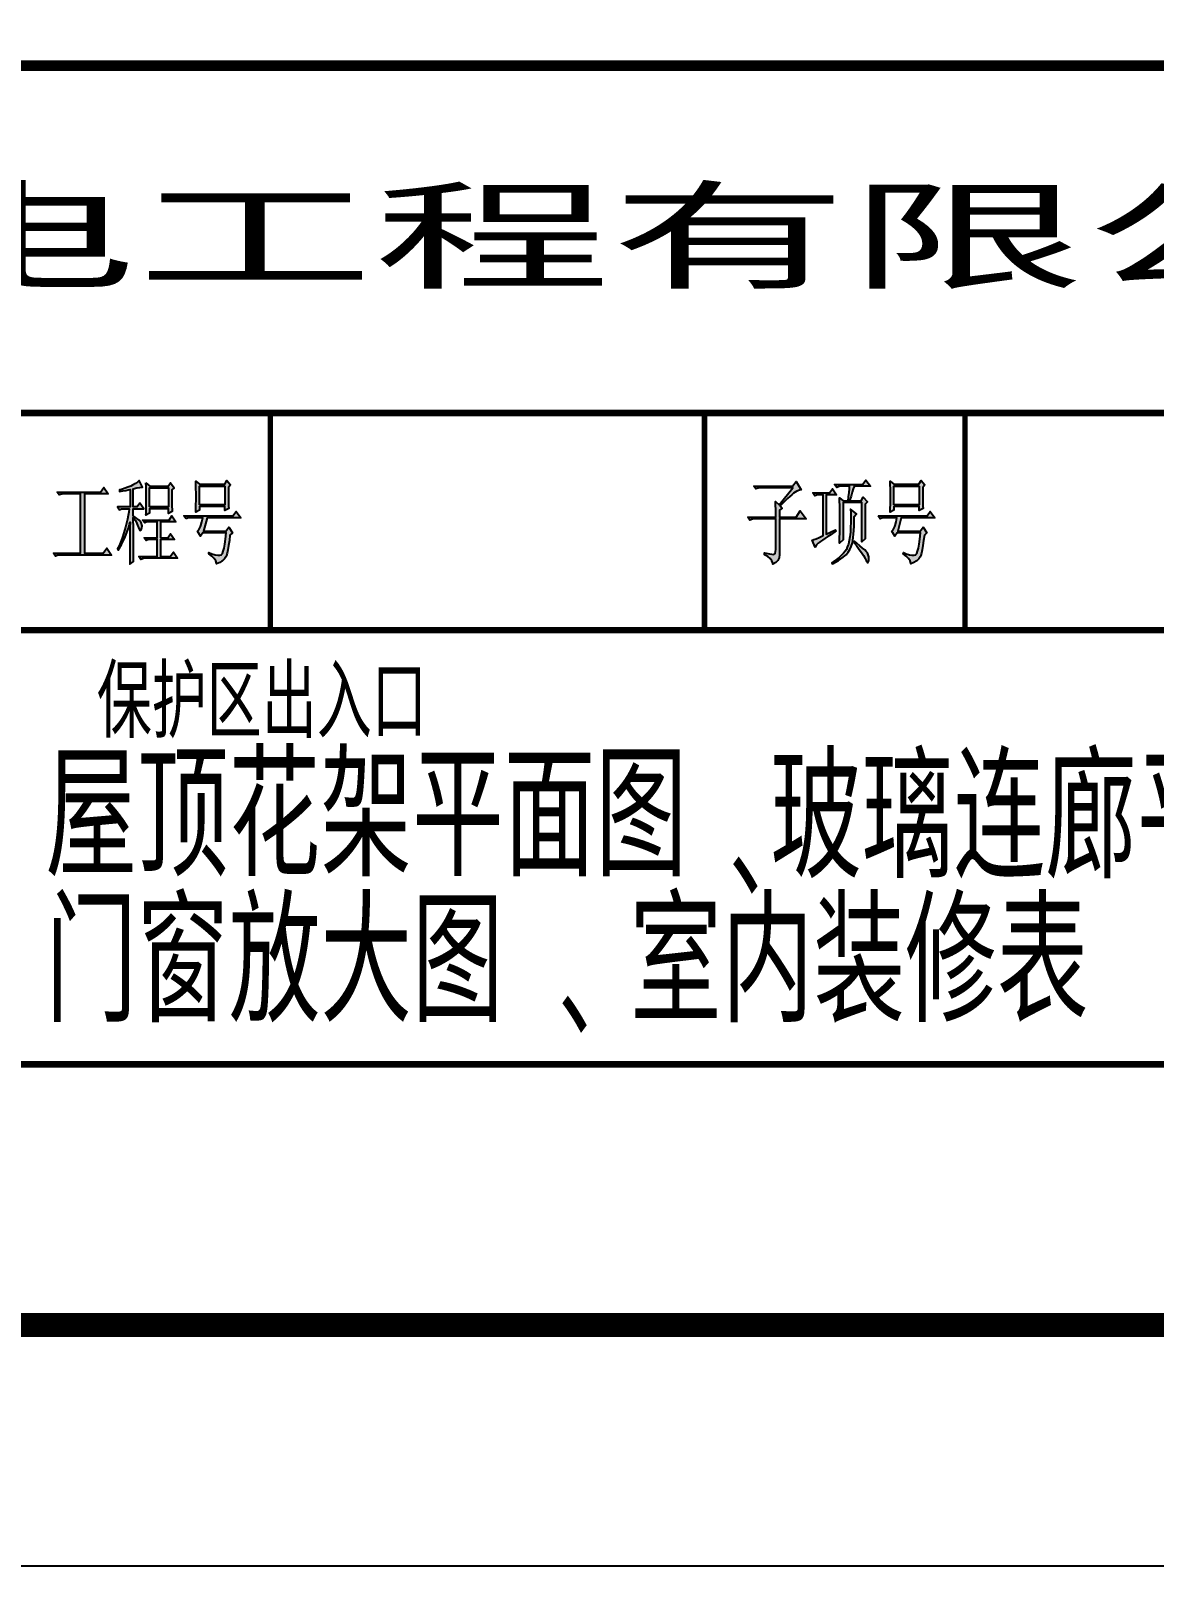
# Model space of a CAD drawing. Extents: x 535358 to 858566, y -185481 to -98609.
# Drawn here: x 697059 to 701716, y -162258 to -155894 of the extents above; entities that cross this region are included whole.
import ezdxf

# ---------------------------------------------------------------- set-up
doc = ezdxf.new("R2010")
doc.units = 0
doc.header["$LTSCALE"] = 1000
doc.header["$MEASUREMENT"] = 0
for name, color, linetype in [('1', 3, 'CONTINUOUS'), ('PUB_TEXT', 7, 'CONTINUOUS'), ('PUB_TITLE', 4, 'CONTINUOUS')]:
    doc.layers.add(name, color=color, linetype=linetype)
doc.styles.add('-华文新魏', font='SIMKAI.TTF', dxfattribs={"width": 1.5})
doc.styles.add('_OCHINESE', font='simplex.shx', dxfattribs={"bigfont": 'OCHINESE.shx'})
doc.styles.add('OCHINESE', font='TXT', dxfattribs={"width": 0.7, "height": 200, "bigfont": 'OCHINESE'})

msp = doc.modelspace()

# ---------------------------------------------------------------- hatches: boundary and pattern name
at = {"layer": '1'}
h = msp.add_hatch(color=256, dxfattribs=at)
h.paths.add_polyline_path([(697281.4, -157813.7), (697380, -157813.7), (697361.2, -157786.8), (697347.6, -157806), (697168.3, -157806), (697176.4, -157818), (697187.1, -157814.6), (697197.8, -157813.7), (697265.6, -157813.7), (697265.6, -158059.6), (697153.4, -158059.6), (697161.9, -158071.5), (697172.1, -158068.1), (697182.8, -158067.3), (697393.7, -158067.3), (697373.6, -158038.7), (697359.1, -158059.6), (697281.4, -158059.6)])
h.paths.add_polyline_path([(697484.2, -157948.2), (697483.8, -157923), (697483.8, -157911), (697492.3, -157923.4), (697498.7, -157936.2), (697503.8, -157949.5), (697505.1, -157953.3), (697510.7, -157965.7), (697516.6, -157961.8), (697517.5, -157959.3), (697520, -157945.2), (697516.2, -157931.5), (697515.4, -157930.7), (697508.5, -157923), (697499.1, -157915.3), (697487.2, -157907.2), (697483.8, -157905.1), (697483.8, -157875.2), (697528.2, -157875.2), (697511.1, -157851.3), (697499.6, -157867.5), (697483.8, -157867.5), (697483.8, -157792.8), (697499.1, -157788.9), (697510.7, -157786.4), (697519.2, -157785.1), (697521.8, -157785.1), (697508.1, -157758.2), (697501.7, -157764.6), (697492.3, -157771), (697479.9, -157777.8), (697473.5, -157780.8), (697461.1, -157786), (697450, -157790.2), (697439.4, -157793.6), (697429.5, -157796.2), (697426.1, -157797.1), (697426.1, -157803), (697440.6, -157800.9), (697452.6, -157799.2), (697462.8, -157797.1), (697470.5, -157795.8), (697470.5, -157867.5), (697418, -157867.5), (697426.1, -157879.9), (697435.5, -157875.2), (697467.1, -157875.2), (697465.4, -157888.8), (697462.8, -157903.4), (697459.4, -157918.7), (697455.6, -157934.5), (697451.3, -157951.6), (697447.5, -157965.2), (697443.2, -157979.3), (697438.5, -157993.4), (697433, -158007.5), (697427.4, -158022), (697421.4, -158036.5), (697418.9, -158041.7), (697421, -158046.4), (697434.7, -158023.3), (697441.1, -158010.9), (697447.1, -157997.7), (697452.6, -157984), (697458.1, -157969.9), (697463.3, -157955), (697468, -157939.6), (697470.5, -157930.7), (697470.1, -157951.6), (697470.1, -158056.6), (697469.7, -158070.3), (697469.7, -158083.1), (697469.2, -158095), (697469.2, -158104.8), (697485, -158094.2), (697485, -158088.6), (697484.6, -158080.9), (697484.6, -158059.6), (697484.2, -158045.9)])
h.paths.add_polyline_path([(697643.4, -157797.1), (697652.8, -157788.1), (697638.3, -157767.2), (697628.9, -157780.8), (697552.1, -157780.8), (697536.3, -157767.2), (697536.7, -157783), (697536.7, -157783), (697537.1, -157799.2), (697537.5, -157815), (697537.5, -157849.1), (697537.1, -157865.4), (697537.1, -157881.2), (697536.7, -157896.9), (697536.3, -157902.1), (697551.2, -157893.1), (697551.2, -157875.2), (697629.8, -157875.2), (697629.8, -157894.8), (697644.3, -157887.1), (697644.3, -157878.2), (697643.8, -157866.2), (697643.8, -157851.3), (697643.4, -157832.9)])
h.paths.add_polyline_path([(697551.2, -157788.1), (697629.8, -157788.1), (697629.8, -157867.5), (697551.2, -157867.5)], flags=16)
h.paths.add_polyline_path([(697596, -157929), (697660.1, -157929), (697643.4, -157905.1), (697631.9, -157921.7), (697522.6, -157921.7), (697531.1, -157933.7), (697540.5, -157929), (697582.4, -157929), (697582.4, -157995.1), (697529, -157995.1), (697537.5, -158007.1), (697546.9, -158002.8), (697582.4, -158002.8), (697582.4, -158073.3), (697507.2, -158073.3), (697515.4, -158085.2), (697526, -158081.8), (697536.3, -158080.5), (697667.7, -158080.5), (697649.8, -158055.3), (697637, -158073.3), (697596, -158073.3), (697596, -158002.8), (697654.9, -158002.8), (697638.3, -157978.5), (697626.8, -157995.1), (697596, -157995.1)])
h.paths.add_polyline_path([(697878.6, -157837.6), (697878.6, -157786.8), (697886.7, -157776.1), (697872.2, -157758.2), (697862.8, -157773.2), (697758.7, -157773.2), (697743.3, -157761.2), (697743.7, -157776.6), (697743.7, -157792.4), (697744.2, -157808.6), (697744.2, -157841), (697743.7, -157857.2), (697743.7, -157873), (697743.3, -157888), (697743.3, -157888.8), (697758.7, -157881.2), (697758.7, -157866.2), (697863.7, -157866.2), (697863.7, -157882.9), (697879.5, -157873.5), (697879.1, -157864.9), (697879.1, -157853)])
h.paths.add_polyline_path([(697758.7, -157780.8), (697863.7, -157780.8), (697863.7, -157858.5), (697758.7, -157858.5)], flags=16)
h.paths.add_polyline_path([(697789.4, -157912.7), (697929, -157912.7), (697909.8, -157885.8), (697896.1, -157905.1), (697693.8, -157905.1), (697702.3, -157917), (697711.7, -157912.7), (697771.5, -157912.7), (697768.1, -157929.8), (697764.2, -157944.3), (697762.9, -157948.6), (697756.1, -157961.8), (697750.6, -157968.2), (697762.9, -157989.2), (697772.3, -157975.5), (697868.8, -157975.5), (697866.2, -158000.7), (697863.3, -158021.6), (697860.3, -158038.2), (697856.9, -158051.5), (697853.4, -158060), (697849.9, -158065.3), (697842.8, -158067.7), (697833.8, -158067.7), (697822.7, -158065.6), (697809.5, -158061.3), (697797.5, -158056.6), (697796.7, -158062.6), (697809.5, -158071.5), (697819.3, -158080.9), (697825.7, -158090.8), (697828.7, -158101), (697829.1, -158103.1), (697841.9, -158098), (697851.3, -158092.9), (697853.4, -158091.2), (697862, -158083.1), (697868, -158074.5), (697870.5, -158068.6), (697873.1, -158058.7), (697876.1, -158045.5), (697879.1, -158028), (697882, -158007.1), (697884.6, -157984.5), (697895.3, -157974.2), (697879.5, -157951.6), (697868, -157968.2), (697774.5, -157968.2)])
h = msp.add_hatch(color=256, dxfattribs=at)
h.paths.add_polyline_path([(700162.4, -158064.7), (700162.4, -157917), (700272.6, -157917), (700248.3, -157884.1), (700231.6, -157909.8), (700162.4, -157909.8), (700162.4, -157881.2), (700174, -157872.2), (700164.6, -157863.2), (700175.7, -157852.1), (700185.9, -157842.3), (700195.7, -157832.9), (700204.7, -157824.8), (700213.2, -157817.5), (700220.9, -157810.7), (700234.2, -157801.8), (700244.8, -157797.5), (700252.5, -157797.1), (700231.6, -157762.5), (700216.7, -157780.8), (700055.3, -157780.8), (700063.8, -157792.8), (700074.1, -157789.4), (700084.8, -157788.1), (700217.9, -157788.1), (700160.3, -157858.5), (700145.4, -157845.3), (700146.7, -157892.7), (700146.7, -157909.8), (700031, -157909.8), (700039.5, -157921.7), (700050.2, -157918.3), (700060.4, -157917), (700146.7, -157917), (700146.7, -158044.6), (700144.1, -158060.4), (700138.1, -158064.3), (700130.9, -158063.4), (700120.6, -158062.2), (700107, -158059.6), (700100.6, -158058.3), (700100.6, -158065.6), (700113.8, -158072.8), (700124, -158080.9), (700130.9, -158090.3), (700134.7, -158100.1), (700135.1, -158104.8), (700146.7, -158098), (700155.2, -158089), (700160.3, -158077.9)])
h.paths.add_polyline_path([(700425.8, -157849.6), (700503.1, -157849.6), (700503.1, -158011.8), (700518, -157999.8), (700517.6, -157983.2), (700516.8, -157951.6), (700516.8, -157855.5), (700526.6, -157846.6), (700509.5, -157827.4), (700500.1, -157842.3), (700452.7, -157842.3), (700458.7, -157822.7), (700463.8, -157806.4), (700468.1, -157793.2), (700471.5, -157783), (700471.9, -157782.1), (700539, -157782.1), (700520.2, -157756.5), (700506.5, -157774.9), (700390.8, -157774.9), (700399.4, -157786.8), (700410, -157783.4), (700420.3, -157782.1), (700452.7, -157782.1), (700451.9, -157793.2), (700450.6, -157807.7), (700448.5, -157825.7), (700446.8, -157842.3), (700426.7, -157842.3), (700410.9, -157830.4), (700411.3, -157845.3), (700411.7, -157860.7), (700411.7, -157892.7), (700412.2, -157909.3), (700412.2, -157943.9), (700411.7, -157961.4), (700411.7, -157977.6), (700411.3, -157993), (700411.3, -158007.5), (700410.9, -158017.8), (700425.8, -158004.1)])
h.paths.add_polyline_path([(700375.9, -157981.5), (700391.7, -157971.2), (700396.4, -157968.2), (700394.2, -157962.3), (700356.3, -157980.2), (700356.3, -157816.7), (700398.5, -157816.7), (700381.4, -157792.8), (700369.1, -157809), (700300.8, -157809), (700309.3, -157821), (700319.5, -157817.5), (700330.2, -157816.7), (700342.6, -157816.7), (700342.6, -157986.2), (700326.4, -157993.9), (700314, -157999.4), (700304.6, -158003.2), (700298.6, -158005.4), (700297.8, -158005.8), (700310.2, -158034), (700315.7, -158024.6), (700323, -158017.8), (700326.8, -158014.8), (700332.8, -158010.5), (700340.5, -158004.9), (700350.3, -157998.1), (700362.2, -157990.4)])
h.paths.add_polyline_path([(700464.7, -158016), (700466.4, -158006.7), (700468.1, -157994.7), (700469.4, -157981), (700470.7, -157964.8), (700471.1, -157946.9), (700471.5, -157927.3), (700471.9, -157906.8), (700481.3, -157896.1), (700457, -157876.5), (700457.4, -157893.5), (700457.4, -157926), (700456.6, -157957.6), (700456.1, -157972.5), (700454.4, -157990.9), (700451.4, -158007.1), (700448, -158021.6), (700443.3, -158034.4), (700439.5, -158043.4), (700433.9, -158051.5), (700427.5, -158059.6), (700419.4, -158068.1), (700409.6, -158076.7), (700398.5, -158085.2), (700386.1, -158093.7), (700378.5, -158098.9), (700381.4, -158103.1), (700394.7, -158096.3), (700406.2, -158089.5), (700416.4, -158082.6), (700425.8, -158076.2), (700433.9, -158069.4), (700438.2, -158065.6), (700446.8, -158055.7), (700453.6, -158044.2), (700459.6, -158031)])
h.paths.add_polyline_path([(700506.5, -158037.8), (700495.8, -158028.9), (700482.6, -158018.2), (700472.8, -158010.1), (700470.7, -158014.8), (700480.9, -158028), (700489.9, -158039.5), (700497.1, -158049.3), (700502.2, -158056.6), (700509.9, -158069), (700516.8, -158081.4), (700521, -158089.5), (700527.9, -158098.9), (700532.5, -158089.9), (700533, -158074.5), (700528.3, -158061.3), (700526.6, -158058.3), (700521.9, -158052.8), (700515.5, -158045.9)])
h.paths.add_polyline_path([(700756.2, -157837.6), (700756.2, -157786.8), (700764.4, -157776.1), (700749.8, -157758.2), (700740.4, -157773.2), (700636.7, -157773.2), (700620.9, -157761.2), (700621.3, -157776.6), (700621.8, -157792.4), (700621.8, -157857.2), (700621.3, -157873), (700620.9, -157888), (700620.9, -157888.8), (700636.7, -157881.2), (700636.7, -157866.2), (700741.3, -157866.2), (700741.3, -157882.9), (700757.1, -157873.5), (700756.7, -157864.9), (700756.7, -157853)])
h.paths.add_polyline_path([(700636.7, -157780.8), (700741.3, -157780.8), (700741.3, -157858.5), (700636.7, -157858.5)], flags=16)
h.paths.add_polyline_path([(700667, -157912.7), (700806.6, -157912.7), (700787.4, -157885.8), (700774.2, -157905.1), (700571.4, -157905.1), (700579.9, -157917), (700589.3, -157912.7), (700649.1, -157912.7), (700645.7, -157929.8), (700642.3, -157944.3), (700640.6, -157948.6), (700633.7, -157961.8), (700628.2, -157968.2), (700640.6, -157989.2), (700650.4, -157975.5), (700746.9, -157975.5), (700743.9, -158000.7), (700740.9, -158021.6), (700737.9, -158038.2), (700734.5, -158051.5), (700731.1, -158060), (700727.6, -158065.1), (700726.8, -158065.6), (700720.4, -158067.7), (700711.4, -158067.7), (700700.7, -158065.6), (700687.1, -158061.3), (700675.6, -158056.6), (700674.3, -158062.6), (700687.1, -158071.5), (700696.9, -158080.9), (700703.3, -158090.8), (700706.7, -158101), (700706.7, -158103.1), (700719.5, -158098), (700728.9, -158092.9), (700731.1, -158091.2), (700739.6, -158083.1), (700745.6, -158074.5), (700748.1, -158068.6), (700750.7, -158058.7), (700753.7, -158045.5), (700756.7, -158028), (700759.7, -158007.1), (700762.6, -157984.5), (700772.9, -157974.2), (700757.1, -157951.6), (700745.6, -157968.2), (700652.1, -157968.2)])

# ---------------------------------------------------------------- linework, layer by layer
at = {"layer": '1', "const_width": 45}
msp.add_lwpolyline([(691571.5, -156038.8), (707771.5, -156038.8), (707771.5, -161258.4), (691571.5, -161258.4)], close=True, dxfattribs=at)
at = {"layer": '1'}
for points, const_width in [([(691571.5, -157478.4), (707771.5, -157478.4)], 27), ([(698051.5, -157478.4), (698051.5, -158378.4)], 22.5), ([(699851.5, -157478.4), (699851.5, -158378.4)], 22.5), ([(700931.5, -157478.4), (700931.5, -158378.4)], 22.5), ([(696971.5, -158378.4), (707771.5, -158378.4)], 27), ([(696957.5, -160178.2), (705042, -160178.2)], 27)]:
    msp.add_lwpolyline(points, dxfattribs=dict(at, const_width=const_width))
for points in [[(697503.8, -157949.5), (697505.1, -157953.3), (697510.7, -157965.7), (697516.6, -157961.8), (697517.5, -157959.3), (697520, -157945.2), (697516.2, -157931.5), (697515.4, -157930.7), (697508.5, -157923), (697499.1, -157915.3), (697487.2, -157907.2), (697483.8, -157905.1), (697483.8, -157875.2), (697528.2, -157875.2), (697511.1, -157851.3), (697499.6, -157867.5), (697483.8, -157867.5), (697483.8, -157792.8), (697499.1, -157788.9), (697510.7, -157786.4), (697519.2, -157785.1), (697521.8, -157785.1), (697508.1, -157758.2), (697501.7, -157764.6), (697492.3, -157771), (697479.9, -157777.8), (697473.5, -157780.8), (697461.1, -157786), (697450, -157790.2), (697439.4, -157793.6), (697429.5, -157796.2), (697426.1, -157797.1), (697426.1, -157803), (697440.6, -157800.9), (697452.6, -157799.2), (697462.8, -157797.1), (697470.5, -157795.8), (697470.5, -157867.5), (697418, -157867.5), (697426.1, -157879.9), (697435.5, -157875.2), (697467.1, -157875.2), (697465.4, -157888.8), (697462.8, -157903.4), (697459.4, -157918.7), (697455.6, -157934.5), (697451.3, -157951.6), (697447.5, -157965.2), (697443.2, -157979.3), (697438.5, -157993.4), (697433, -158007.5), (697427.4, -158022), (697421.4, -158036.5), (697418.9, -158041.7), (697421, -158046.4), (697434.7, -158023.3), (697441.1, -158010.9), (697447.1, -157997.7), (697452.6, -157984), (697458.1, -157969.9), (697463.3, -157955), (697468, -157939.6), (697470.5, -157930.7), (697470.1, -157951.6), (697470.1, -158056.6), (697469.7, -158070.3), (697469.7, -158083.1), (697469.2, -158095), (697469.2, -158104.8), (697485, -158094.2), (697485, -158088.6), (697484.6, -158080.9), (697484.6, -158059.6), (697484.2, -158045.9), (697484.2, -157948.2), (697483.8, -157923), (697483.8, -157911), (697492.3, -157923.4), (697498.7, -157936.2)], [(697758.7, -157773.2), (697862.8, -157773.2), (697872.2, -157758.2), (697886.7, -157776.1), (697878.6, -157786.8), (697878.6, -157837.6), (697879.1, -157853), (697879.1, -157864.9), (697879.5, -157873.5), (697863.7, -157882.9), (697863.7, -157866.2), (697758.7, -157866.2), (697758.7, -157881.2), (697743.3, -157888.8), (697743.3, -157888), (697743.7, -157873), (697743.7, -157857.2), (697744.2, -157841), (697744.2, -157808.6), (697743.7, -157792.4), (697743.7, -157776.6), (697743.3, -157761.2)], [(697758.7, -157858.5), (697758.7, -157780.8), (697863.7, -157780.8), (697863.7, -157858.5)], [(700220.9, -157810.7), (700213.2, -157817.5), (700204.7, -157824.8), (700195.7, -157832.9), (700185.9, -157842.3), (700175.7, -157852.1), (700164.6, -157863.2), (700174, -157872.2), (700162.4, -157881.2), (700162.4, -157909.8), (700231.6, -157909.8), (700248.3, -157884.1), (700272.6, -157917), (700162.4, -157917), (700162.4, -158064.7), (700160.3, -158077.9), (700155.2, -158089), (700146.7, -158098), (700135.1, -158104.8), (700134.7, -158100.1), (700130.9, -158090.3), (700124, -158080.9), (700113.8, -158072.8), (700100.6, -158065.6), (700100.6, -158058.3), (700107, -158059.6), (700120.6, -158062.2), (700130.9, -158063.4), (700138.1, -158064.3), (700144.1, -158060.4), (700146.7, -158044.6), (700146.7, -157917), (700060.4, -157917), (700050.2, -157918.3), (700039.5, -157921.7), (700031, -157909.8), (700146.7, -157909.8), (700146.7, -157892.7), (700145.4, -157845.3), (700160.3, -157858.5), (700217.9, -157788.1), (700084.8, -157788.1), (700074.1, -157789.4), (700063.8, -157792.8), (700055.3, -157780.8), (700216.7, -157780.8), (700231.6, -157762.5), (700252.5, -157797.1), (700244.8, -157797.5), (700234.2, -157801.8)], [(700411.3, -157993), (700411.7, -157977.6), (700411.7, -157961.4), (700412.2, -157943.9), (700412.2, -157909.3), (700411.7, -157892.7), (700411.7, -157860.7), (700411.3, -157845.3), (700410.9, -157830.4), (700426.7, -157842.3), (700446.8, -157842.3), (700448.5, -157825.7), (700450.6, -157807.7), (700451.9, -157793.2), (700452.7, -157782.1), (700420.3, -157782.1), (700410, -157783.4), (700399.4, -157786.8), (700390.8, -157774.9), (700506.5, -157774.9), (700520.2, -157756.5), (700539, -157782.1), (700471.9, -157782.1), (700471.5, -157783), (700468.1, -157793.2), (700463.8, -157806.4), (700458.7, -157822.7), (700452.7, -157842.3), (700500.1, -157842.3), (700509.5, -157827.4), (700526.6, -157846.6), (700516.8, -157855.5), (700516.8, -157951.6), (700517.6, -157983.2), (700518, -157999.8), (700503.1, -158011.8), (700503.1, -157849.6), (700425.8, -157849.6), (700425.8, -158004.1), (700410.9, -158017.8), (700411.3, -158007.5)], [(700740.4, -157773.2), (700749.8, -157758.2), (700764.4, -157776.1), (700756.2, -157786.8), (700756.2, -157837.6), (700756.7, -157853), (700756.7, -157864.9), (700757.1, -157873.5), (700741.3, -157882.9), (700741.3, -157866.2), (700636.7, -157866.2), (700636.7, -157881.2), (700620.9, -157888.8), (700620.9, -157888), (700621.3, -157873), (700621.8, -157857.2), (700621.8, -157792.4), (700621.3, -157776.6), (700620.9, -157761.2), (700636.7, -157773.2)], [(700636.7, -157858.5), (700636.7, -157780.8), (700741.3, -157780.8), (700741.3, -157858.5)], [(697182.8, -158067.3), (697172.1, -158068.1), (697161.9, -158071.5), (697153.4, -158059.6), (697265.6, -158059.6), (697265.6, -157813.7), (697197.8, -157813.7), (697187.1, -157814.6), (697176.4, -157818), (697168.3, -157806), (697347.6, -157806), (697361.2, -157786.8), (697380, -157813.7), (697281.4, -157813.7), (697281.4, -158059.6), (697359.1, -158059.6), (697373.6, -158038.7), (697393.7, -158067.3)], [(697551.2, -157867.5), (697551.2, -157788.1), (697629.8, -157788.1), (697629.8, -157867.5)], [(700323, -158017.8), (700315.7, -158024.6), (700310.2, -158034), (700297.8, -158005.8), (700298.6, -158005.4), (700304.6, -158003.2), (700314, -157999.4), (700326.4, -157993.9), (700342.6, -157986.2), (700342.6, -157816.7), (700330.2, -157816.7), (700319.5, -157817.5), (700309.3, -157821), (700300.8, -157809), (700369.1, -157809), (700381.4, -157792.8), (700398.5, -157816.7), (700356.3, -157816.7), (700356.3, -157980.2), (700394.2, -157962.3), (700396.4, -157968.2), (700391.7, -157971.2), (700375.9, -157981.5), (700362.2, -157990.4), (700350.3, -157998.1), (700340.5, -158004.9), (700332.8, -158010.5), (700326.8, -158014.8)], [(697596, -157995.1), (697626.8, -157995.1), (697638.3, -157978.5), (697654.9, -158002.8), (697596, -158002.8), (697596, -158073.3), (697637, -158073.3), (697649.8, -158055.3), (697667.7, -158080.5), (697536.3, -158080.5), (697526, -158081.8), (697515.4, -158085.2), (697507.2, -158073.3), (697582.4, -158073.3), (697582.4, -158002.8), (697546.9, -158002.8), (697537.5, -158007.1), (697529, -157995.1), (697582.4, -157995.1), (697582.4, -157929), (697540.5, -157929), (697531.1, -157933.7), (697522.6, -157921.7), (697631.9, -157921.7), (697643.4, -157905.1), (697660.1, -157929), (697596, -157929)], [(697702.3, -157917), (697693.8, -157905.1), (697896.1, -157905.1), (697909.8, -157885.8), (697929, -157912.7), (697789.4, -157912.7), (697774.5, -157968.2), (697868, -157968.2), (697879.5, -157951.6), (697895.3, -157974.2), (697884.6, -157984.5), (697882, -158007.1), (697879.1, -158028), (697876.1, -158045.5), (697873.1, -158058.7), (697870.5, -158068.6), (697868, -158074.5), (697862, -158083.1), (697853.4, -158091.2), (697851.3, -158092.9), (697841.9, -158098), (697829.1, -158103.1), (697828.7, -158101), (697825.7, -158090.8), (697819.3, -158080.9), (697809.5, -158071.5), (697796.7, -158062.6), (697797.5, -158056.6), (697809.5, -158061.3), (697822.7, -158065.6), (697833.8, -158067.7), (697842.8, -158067.7), (697849.2, -158065.6), (697850, -158065.1), (697853.4, -158060), (697856.9, -158051.5), (697860.3, -158038.2), (697863.3, -158021.6), (697866.2, -158000.7), (697868.8, -157975.5), (697772.3, -157975.5), (697762.9, -157989.2), (697750.6, -157968.2), (697756.1, -157961.8), (697762.9, -157948.6), (697764.2, -157944.3), (697768.1, -157929.8), (697771.5, -157912.7), (697711.7, -157912.7)], [(700438.2, -158065.6), (700446.8, -158055.7), (700453.6, -158044.2), (700459.6, -158031), (700464.7, -158016), (700466.4, -158006.7), (700468.1, -157994.7), (700469.4, -157981), (700470.7, -157964.8), (700471.1, -157946.9), (700471.5, -157927.3), (700471.9, -157906.8), (700481.3, -157896.1), (700457, -157876.5), (700457.4, -157893.5), (700457.4, -157926), (700456.6, -157957.6), (700456.1, -157972.5), (700454.4, -157990.9), (700451.4, -158007.1), (700448, -158021.6), (700443.3, -158034.4), (700439.5, -158043.4), (700433.9, -158051.5), (700427.5, -158059.6), (700419.4, -158068.1), (700409.6, -158076.7), (700398.5, -158085.2), (700386.1, -158093.7), (700378.5, -158098.9), (700381.4, -158103.1), (700394.7, -158096.3), (700406.2, -158089.5), (700416.4, -158082.6), (700425.8, -158076.2), (700433.9, -158069.4)], [(700571.4, -157905.1), (700774.2, -157905.1), (700787.4, -157885.8), (700806.6, -157912.7), (700667, -157912.7), (700652.1, -157968.2), (700745.6, -157968.2), (700757.1, -157951.6), (700772.9, -157974.2), (700762.6, -157984.5), (700759.7, -158007.1), (700756.7, -158028), (700753.7, -158045.5), (700750.7, -158058.7), (700748.1, -158068.6), (700745.6, -158074.5), (700739.6, -158083.1), (700731.1, -158091.2), (700728.9, -158092.9), (700719.5, -158098), (700706.7, -158103.1), (700706.7, -158101), (700703.3, -158090.8), (700696.9, -158080.9), (700687.1, -158071.5), (700674.3, -158062.6), (700675.6, -158056.6), (700687.1, -158061.3), (700700.7, -158065.6), (700711.4, -158067.7), (700720.4, -158067.7), (700726.8, -158065.6), (700727.6, -158065.1), (700731.1, -158060), (700734.5, -158051.5), (700737.9, -158038.2), (700740.9, -158021.6), (700743.9, -158000.7), (700746.9, -157975.5), (700650.4, -157975.5), (700640.6, -157989.2), (700628.2, -157968.2), (700633.7, -157961.8), (700640.6, -157948.6), (700642.3, -157944.3), (700645.7, -157929.8), (700649.1, -157912.7), (700589.3, -157912.7), (700579.9, -157917)], [(700489.9, -158039.5), (700497.1, -158049.3), (700502.2, -158056.6), (700509.9, -158069), (700516.8, -158081.4), (700521, -158089.5), (700527.9, -158098.9), (700532.6, -158089.9), (700532.6, -158089.5), (700533, -158074.5), (700528.3, -158061.3), (700526.6, -158058.3), (700521.9, -158052.8), (700515.5, -158045.9), (700506.5, -158037.8), (700495.8, -158028.9), (700482.6, -158018.2), (700472.8, -158010.1), (700470.7, -158014.8), (700480.9, -158028)]]:
    msp.add_lwpolyline(points, close=True, dxfattribs=at)
for points in [[(697536.3, -157767.2), (697552.1, -157780.8), (697628.9, -157780.8), (697638.3, -157767.2), (697652.8, -157788.1), (697643.4, -157797.1), (697643.4, -157832.9), (697643.8, -157851.3), (697643.8, -157866.2), (697644.3, -157878.2), (697644.3, -157887.1), (697629.8, -157894.8), (697629.8, -157875.2), (697551.2, -157875.2), (697551.2, -157893.1), (697536.3, -157902.1), (697536.7, -157896.9), (697537.1, -157881.2), (697537.1, -157865.4), (697537.5, -157849.1), (697537.5, -157815), (697537.1, -157799.2), (697536.7, -157783)], [(697536.7, -157783), (697536.3, -157767.2)]]:
    msp.add_lwpolyline(points, dxfattribs=at)
at = {"layer": 'PUB_TITLE'}
msp.add_lwpolyline([(649371.5, -162258.4), (649371.5, -120258.4), (708771.5, -120258.4), (708771.5, -162258.4)], close=True, dxfattribs=at)
at = {"layer": 'PUB_TITLE', "const_width": 100}
msp.add_lwpolyline([(651871.5, -161258.4), (707771.5, -161258.4), (707771.5, -121258.4), (651871.5, -121258.4)], close=True, dxfattribs=at)

# ---------------------------------------------------------------- texts
at = {"layer": 'PUB_TEXT'}
for s, height, style, width, p in [('中国核电工程有限公司', 360, '-华文新魏', 2, (693570.2, -156924.4)), ('保护区出入口', 300, '_OCHINESE', 0.8, (697332.4, -158825.5)), ('屋顶花架平面图', 500, 'OCHINESE', 0.8, (697119.4, -159398.2)), ('玻璃连廊平面图', 500, 'OCHINESE', 0.8, (700123.5, -159406.3)), ('、', 460.8, '_OCHINESE', 0.8, (699952, -159484.4)), ('门窗放大图', 500, 'OCHINESE', 0.8, (697119.4, -160002.7)), ('室内装修表', 500, 'OCHINESE', 0.8, (699542.9, -160002.7)), ('、', 460.8, '_OCHINESE', 0.8, (699243.9, -160061.2))]:
    msp.add_text(s, height=height, dxfattribs=dict(at, style=style, width=width)).set_placement(p)

doc.saveas('drawing.dxf')
